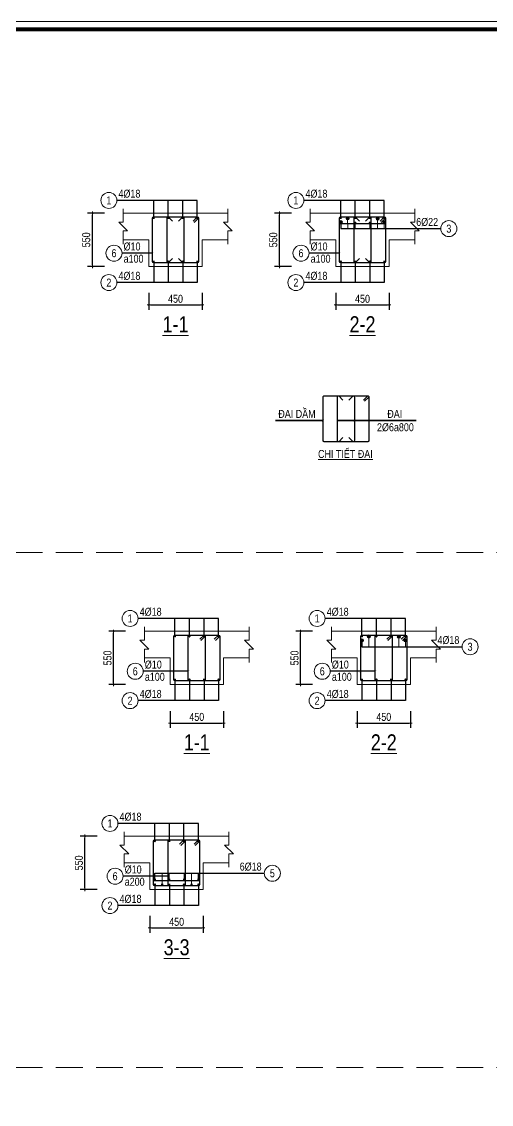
# Model space of a CAD drawing. Header units: millimetres. Extents: x 397144 to 10081729, y 99180 to 1327802.
# Drawn here: x 5045668 to 5054463, y 701197 to 721490 of the extents above; entities that cross this region are included whole.
import ezdxf
from ezdxf.enums import TextEntityAlignment as Align

# ---------------------------------------------------------------- set-up
doc = ezdxf.new("R2010")
doc.units = ezdxf.units.MM
doc.header["$PDSIZE"] = -10
doc.linetypes.add('HIDDEN', pattern=[0.375, 0.25, -0.125])
doc.layers.get('0').update_dxf_attribs({"linetype": 'CONTINUOUS'})
doc.layers.get('Defpoints').update_dxf_attribs({"color": 12, "linetype": 'CONTINUOUS'})
for name, color, linetype, lineweight in [('kata_dim', 8, 'CONTINUOUS', 13), ('kata_net khuat', 9, 'HIDDEN', 5), ('kata_net manh', 8, 'CONTINUOUS', 5), ('kata_net thay', 4, 'CONTINUOUS', 20), ('kata_text', 7, 'CONTINUOUS', 20), ('kata_thep chu', 1, 'CONTINUOUS', 35), ('kata_thep dai', 220, 'CONTINUOUS', 25)]:
    doc.layers.add(name, color=color, linetype=linetype, lineweight=lineweight)
doc.styles.add('kata_text', font='arial.ttf', dxfattribs={"width": 0.8})
doc.styles.add('Star-HelCon', font='VHELVCN_0.TTF')
doc.dimstyles.new('kata_dim_30', dxfattribs={"dimscale": 60, "dimtxt": 2.5, "dimasz": 0.5, "dimexe": 1.5, "dimexo": 2.5, "dimtad": 1, "dimdec": 0, "dimlfac": 0.5, "dimzin": 0, "dimdsep": 46, "dimtxsty": 'kata_text', "dimblk": 'kata_block_ArchTick', "dimcen": 0.09, "dimdle": 1.2, "dimclrd": 8, "dimclre": 8, "dimclrt": 3, "dimadec": 0, "dimazin": 0, "dimtfac": 1, "dimtdec": 0, "dimtix": 1, "dimtofl": 0, "dimtmove": 0, "dimatfit": 3, "dimfxl": 3.75, "dimfxlon": 1, "dimtolj": 1, "dimtzin": 0, "dimarcsym": 0})
doc.dimstyles.new('kata_dim_70', dxfattribs={"dimscale": 70, "dimtxt": 2.15, "dimasz": 0.5, "dimexe": 1, "dimexo": 2, "dimtad": 1, "dimdec": 0, "dimrnd": 5, "dimzin": 0, "dimdsep": 46, "dimtxsty": 'Star-HelCon', "dimblk": 'kata_block_ArchTick', "dimcen": 0.09, "dimdle": 1.2, "dimclrd": 8, "dimclre": 8, "dimclrt": 3, "dimadec": 0, "dimazin": 0, "dimtfac": 1, "dimtdec": 0, "dimtix": 1, "dimtmove": 2, "dimatfit": 3, "dimfxl": 3.75, "dimfxlon": 1, "dimtolj": 1, "dimtzin": 0, "dimarcsym": 0})

# ---------------------------------------------------------------- blocks, each defined once
blk = doc.blocks.new('kata_block_ArchTick')
at = {"color": 8}
blk.add_line((1, 0), (-1, 0), dxfattribs=at)
at = {"color": 8, "const_width": 0.15}
blk.add_lwpolyline([(-0.5, -0.5), (0.5, 0.5)], dxfattribs=at)
blk = doc.blocks.new('*D289')
at = {"layer": 'Defpoints', "color": 0, "transparency": 16777216}
for p in [(5051551, 716901), (5052551, 716901), (5052551, 716181)]:
    blk.add_point(p, dxfattribs=at)
at = {"layer": 'kata_dim', "color": 8, "lineweight": -2, "transparency": 16777216}
for p, q in [((5051551, 716406), (5051551, 716091)), ((5052551, 716406), (5052551, 716091)), ((5051581, 716181), (5052521, 716181))]:
    blk.add_line(p, q, dxfattribs=at)
at = {"layer": 'kata_dim', "color": 8, "lineweight": -2, "transparency": 16777216, "xscale": 30, "yscale": 30, "zscale": 30, "rotation": 180}
blk.add_blockref('kata_block_ArchTick', (5051551, 716181), dxfattribs=at)
at = {"layer": 'kata_dim', "color": 8, "lineweight": -2, "transparency": 16777216, "xscale": 30, "yscale": 30, "zscale": 30}
blk.add_blockref('kata_block_ArchTick', (5052551, 716181), dxfattribs=at)
at = {"layer": 'kata_dim', "color": 3, "transparency": 16777216, "insert": (5052051, 716295), "char_height": 150, "attachment_point": 5, "style": 'kata_text'}
blk.add_mtext('\\A1;\\A1;450', dxfattribs=at)
blk = doc.blocks.new('kata_block_TD')
at = {"color": 6, "linetype": 'ByBlock', "lineweight": -2, "style": 'kata_text', "width": 0.8}
blk.add_attdef('SECTDET2', text='', height=5, dxfattribs=at).set_placement((0, 7.97), align=Align.CENTER)
at = {"color": 0, "linetype": 'ByBlock', "lineweight": -2, "style": 'kata_text', "width": 0.8}
blk.add_attdef('SECTDET1', text='', height=5, dxfattribs=at).set_placement((0, 1.47), align=Align.CENTER)
at = {"color": 3, "lineweight": 25, "style": 'kata_text', "width": 0.8}
blk.add_attdef('SSCALE', text='', height=2.5, dxfattribs=at).set_placement((0, -4), align=Align.CENTER)
blk = doc.blocks.new('kata_block_THEP')
at = {"layer": 'kata_thep chu', "color": 0}
for p, q in [((-0.5, 0), (0.5, 0)), ((-0.35, 0.35), (0.35, -0.35)), ((0.35, 0.35), (-0.35, -0.35)), ((0, 0.5), (0, -0.5))]:
    blk.add_line(p, q, dxfattribs=at)
at = {"layer": 'kata_thep chu', "color": 0, "const_width": 0.0833}
blk.add_lwpolyline([(-0.5, 0, 1), (0.5, 0, 1), (-0.5, 0, 1)], format="xyb", dxfattribs=at)
blk = doc.blocks.new('*U12')
blk.add_circle((-2.5, 0), 2.5)
at = {"layer": 'kata_text', "color": 7, "style": 'kata_text', "width": 0.8}
blk.add_attdef('SH2', text='', height=2.5, dxfattribs=at).set_placement((-2.5, 0), align=Align.MIDDLE)
at = {"layer": 'kata_text', "color": 3, "style": 'kata_text', "width": 0.8}
blk.add_attdef('DK1', (0.5, 0.85), '', height=2.5, dxfattribs=at)
blk = doc.blocks.new('*U11')
blk.add_circle((2.5, 0), 2.5)
at = {"layer": 'kata_text', "color": 3, "style": 'kata_text', "width": 0.8}
blk.add_attdef('DK2', text='', height=2.5, dxfattribs=at).set_placement((-0.85, 0.85), align=Align.RIGHT)
at = {"layer": 'kata_text', "color": 7, "style": 'kata_text', "width": 0.8}
blk.add_attdef('SH3', text='', height=2.5, dxfattribs=at).set_placement((2.5, 0), align=Align.MIDDLE)
blk = doc.blocks.new('*U13')
blk.add_circle((-2.5, 0), 2.5)
at = {"layer": 'kata_text', "color": 7, "style": 'kata_text', "width": 0.8}
blk.add_attdef('SH2', text='', height=2.5, dxfattribs=at).set_placement((-2.5, 0), align=Align.MIDDLE)
at = {"layer": 'kata_text', "color": 3, "style": 'kata_text', "width": 0.8}
for tag, p in [('DK1', (0.5, 0.85)), ('KC1', (0.5, -2.97))]:
    blk.add_attdef(tag, p, '', height=2.5, dxfattribs=at)
blk = doc.blocks.new('*D292')
at = {"layer": 'Defpoints', "color": 0, "transparency": 16777216}
for p in [(5050494, 717901), (5051710, 717901), (5051710, 716901)]:
    blk.add_point(p, dxfattribs=at)
at = {"layer": 'kata_dim', "color": 8, "lineweight": -2, "transparency": 16777216}
for p, q in [((5050719, 717901), (5050404, 717901)), ((5050494, 716931), (5050494, 717871)), ((5050719, 716901), (5050404, 716901))]:
    blk.add_line(p, q, dxfattribs=at)
at = {"layer": 'kata_dim', "color": 8, "lineweight": -2, "transparency": 16777216, "xscale": 30, "yscale": 30, "zscale": 30}
for p, rotation in [((5050494, 717901), 90), ((5050494, 716901), 270)]:
    blk.add_blockref('kata_block_ArchTick', p, dxfattribs=dict(at, rotation=rotation))
at = {"layer": 'kata_dim', "color": 3, "transparency": 16777216, "insert": (5050380, 717401), "char_height": 150, "attachment_point": 5, "rotation": 90, "style": 'kata_text'}
blk.add_mtext('\\A1;550', dxfattribs=at)
blk = doc.blocks.new('*D293')
at = {"layer": 'Defpoints', "color": 0, "transparency": 16777216}
for p in [(5048049, 716901), (5049049, 716901), (5049049, 716181)]:
    blk.add_point(p, dxfattribs=at)
at = {"layer": 'kata_dim', "color": 8, "lineweight": -2, "transparency": 16777216}
for p, q in [((5048049, 716406), (5048049, 716091)), ((5049049, 716406), (5049049, 716091)), ((5048079, 716181), (5049019, 716181))]:
    blk.add_line(p, q, dxfattribs=at)
at = {"layer": 'kata_dim', "color": 8, "lineweight": -2, "transparency": 16777216, "xscale": 30, "yscale": 30, "zscale": 30, "rotation": 180}
blk.add_blockref('kata_block_ArchTick', (5048049, 716181), dxfattribs=at)
at = {"layer": 'kata_dim', "color": 8, "lineweight": -2, "transparency": 16777216, "xscale": 30, "yscale": 30, "zscale": 30}
blk.add_blockref('kata_block_ArchTick', (5049049, 716181), dxfattribs=at)
at = {"layer": 'kata_dim', "color": 3, "transparency": 16777216, "insert": (5048549, 716295), "char_height": 150, "attachment_point": 5, "style": 'kata_text'}
blk.add_mtext('\\A1;\\A1;450', dxfattribs=at)
blk = doc.blocks.new('*D294')
at = {"layer": 'Defpoints', "color": 0, "transparency": 16777216}
for p in [(5046992, 717901), (5048208, 717901), (5048208, 716901)]:
    blk.add_point(p, dxfattribs=at)
at = {"layer": 'kata_dim', "color": 8, "lineweight": -2, "transparency": 16777216}
for p, q in [((5047217, 717901), (5046902, 717901)), ((5046992, 716931), (5046992, 717871)), ((5047217, 716901), (5046902, 716901))]:
    blk.add_line(p, q, dxfattribs=at)
at = {"layer": 'kata_dim', "color": 8, "lineweight": -2, "transparency": 16777216, "xscale": 30, "yscale": 30, "zscale": 30}
for p, rotation in [((5046992, 717901), 90), ((5046992, 716901), 270)]:
    blk.add_blockref('kata_block_ArchTick', p, dxfattribs=dict(at, rotation=rotation))
at = {"layer": 'kata_dim', "color": 3, "transparency": 16777216, "insert": (5046878, 717401), "char_height": 150, "attachment_point": 5, "rotation": 90, "style": 'kata_text'}
blk.add_mtext('\\A1;550', dxfattribs=at)
blk = doc.blocks.new('*D328')
at = {"layer": 'Defpoints', "color": 0, "transparency": 16777216}
for p in [(5051949, 709064), (5052949, 709064), (5052949, 708344)]:
    blk.add_point(p, dxfattribs=at)
at = {"layer": 'kata_dim', "color": 8, "lineweight": -2, "transparency": 16777216}
for p, q in [((5051949, 708569), (5051949, 708254)), ((5052949, 708569), (5052949, 708254)), ((5051979, 708344), (5052919, 708344))]:
    blk.add_line(p, q, dxfattribs=at)
at = {"layer": 'kata_dim', "color": 8, "lineweight": -2, "transparency": 16777216, "xscale": 30, "yscale": 30, "zscale": 30, "rotation": 180}
blk.add_blockref('kata_block_ArchTick', (5051949, 708344), dxfattribs=at)
at = {"layer": 'kata_dim', "color": 8, "lineweight": -2, "transparency": 16777216, "xscale": 30, "yscale": 30, "zscale": 30}
blk.add_blockref('kata_block_ArchTick', (5052949, 708344), dxfattribs=at)
at = {"layer": 'kata_dim', "color": 3, "transparency": 16777216, "insert": (5052449, 708458), "char_height": 150, "attachment_point": 5, "style": 'kata_text'}
blk.add_mtext('\\A1;\\A1;450', dxfattribs=at)
blk = doc.blocks.new('*D329')
at = {"layer": 'Defpoints', "color": 0, "transparency": 16777216}
for p in [(5048070, 705223), (5049070, 705223), (5049070, 704503)]:
    blk.add_point(p, dxfattribs=at)
at = {"layer": 'kata_dim', "color": 8, "lineweight": -2, "transparency": 16777216}
for p, q in [((5048070, 704728), (5048070, 704413)), ((5049070, 704728), (5049070, 704413)), ((5048100, 704503), (5049040, 704503))]:
    blk.add_line(p, q, dxfattribs=at)
at = {"layer": 'kata_dim', "color": 8, "lineweight": -2, "transparency": 16777216, "xscale": 30, "yscale": 30, "zscale": 30, "rotation": 180}
blk.add_blockref('kata_block_ArchTick', (5048070, 704503), dxfattribs=at)
at = {"layer": 'kata_dim', "color": 8, "lineweight": -2, "transparency": 16777216, "xscale": 30, "yscale": 30, "zscale": 30}
blk.add_blockref('kata_block_ArchTick', (5049070, 704503), dxfattribs=at)
at = {"layer": 'kata_dim', "color": 3, "transparency": 16777216, "insert": (5048570, 704617), "char_height": 150, "attachment_point": 5, "style": 'kata_text'}
blk.add_mtext('\\A1;\\A1;450', dxfattribs=at)
blk = doc.blocks.new('*D330')
at = {"layer": 'Defpoints', "color": 0, "transparency": 16777216}
for p in [(5046854, 706223), (5048070, 706223), (5048070, 705223)]:
    blk.add_point(p, dxfattribs=at)
at = {"layer": 'kata_dim', "color": 8, "lineweight": -2, "transparency": 16777216}
for p, q in [((5047079, 706223), (5046764, 706223)), ((5046854, 705253), (5046854, 706193)), ((5047079, 705223), (5046764, 705223))]:
    blk.add_line(p, q, dxfattribs=at)
at = {"layer": 'kata_dim', "color": 8, "lineweight": -2, "transparency": 16777216, "xscale": 30, "yscale": 30, "zscale": 30}
for p, rotation in [((5046854, 706223), 90), ((5046854, 705223), 270)]:
    blk.add_blockref('kata_block_ArchTick', p, dxfattribs=dict(at, rotation=rotation))
at = {"layer": 'kata_dim', "color": 3, "transparency": 16777216, "insert": (5046740, 705723), "char_height": 150, "attachment_point": 5, "rotation": 90, "style": 'kata_text'}
blk.add_mtext('\\A1;550', dxfattribs=at)
blk = doc.blocks.new('*D331')
at = {"layer": 'Defpoints', "color": 0, "transparency": 16777216}
for p in [(5050892, 710064), (5052108, 710064), (5052108, 709064)]:
    blk.add_point(p, dxfattribs=at)
at = {"layer": 'kata_dim', "color": 8, "lineweight": -2, "transparency": 16777216}
for p, q in [((5051117, 710064), (5050802, 710064)), ((5050892, 709094), (5050892, 710034)), ((5051117, 709064), (5050802, 709064))]:
    blk.add_line(p, q, dxfattribs=at)
at = {"layer": 'kata_dim', "color": 8, "lineweight": -2, "transparency": 16777216, "xscale": 30, "yscale": 30, "zscale": 30}
for p, rotation in [((5050892, 710064), 90), ((5050892, 709064), 270)]:
    blk.add_blockref('kata_block_ArchTick', p, dxfattribs=dict(at, rotation=rotation))
at = {"layer": 'kata_dim', "color": 3, "transparency": 16777216, "insert": (5050778, 709564), "char_height": 150, "attachment_point": 5, "rotation": 90, "style": 'kata_text'}
blk.add_mtext('\\A1;550', dxfattribs=at)
blk = doc.blocks.new('*D332')
at = {"layer": 'Defpoints', "color": 0, "transparency": 16777216}
for p in [(5048447, 709064), (5049447, 709064), (5049447, 708344)]:
    blk.add_point(p, dxfattribs=at)
at = {"layer": 'kata_dim', "color": 8, "lineweight": -2, "transparency": 16777216}
for p, q in [((5048447, 708569), (5048447, 708254)), ((5049447, 708569), (5049447, 708254)), ((5048477, 708344), (5049417, 708344))]:
    blk.add_line(p, q, dxfattribs=at)
at = {"layer": 'kata_dim', "color": 8, "lineweight": -2, "transparency": 16777216, "xscale": 30, "yscale": 30, "zscale": 30, "rotation": 180}
blk.add_blockref('kata_block_ArchTick', (5048447, 708344), dxfattribs=at)
at = {"layer": 'kata_dim', "color": 8, "lineweight": -2, "transparency": 16777216, "xscale": 30, "yscale": 30, "zscale": 30}
blk.add_blockref('kata_block_ArchTick', (5049447, 708344), dxfattribs=at)
at = {"layer": 'kata_dim', "color": 3, "transparency": 16777216, "insert": (5048947, 708458), "char_height": 150, "attachment_point": 5, "style": 'kata_text'}
blk.add_mtext('\\A1;\\A1;450', dxfattribs=at)
blk = doc.blocks.new('*D333')
at = {"layer": 'Defpoints', "color": 0, "transparency": 16777216}
for p in [(5047390, 710064), (5048606, 710064), (5048606, 709064)]:
    blk.add_point(p, dxfattribs=at)
at = {"layer": 'kata_dim', "color": 8, "lineweight": -2, "transparency": 16777216}
for p, q in [((5047615, 710064), (5047300, 710064)), ((5047390, 709094), (5047390, 710034)), ((5047615, 709064), (5047300, 709064))]:
    blk.add_line(p, q, dxfattribs=at)
at = {"layer": 'kata_dim', "color": 8, "lineweight": -2, "transparency": 16777216, "xscale": 30, "yscale": 30, "zscale": 30}
for p, rotation in [((5047390, 710064), 90), ((5047390, 709064), 270)]:
    blk.add_blockref('kata_block_ArchTick', p, dxfattribs=dict(at, rotation=rotation))
at = {"layer": 'kata_dim', "color": 3, "transparency": 16777216, "insert": (5047276, 709564), "char_height": 150, "attachment_point": 5, "rotation": 90, "style": 'kata_text'}
blk.add_mtext('\\A1;550', dxfattribs=at)
blk = doc.blocks.new('CHG_XX_Khung ten')
blk.add_lwpolyline([(15, 579), (826, 579), (826, 15), (15, 15)], close=True)
at = {"color": 4, "linetype": 'Continuous', "const_width": 1}
blk.add_lwpolyline([(17, 577), (824, 577), (824, 17), (17, 17)], close=True, dxfattribs=at)
blk = doc.blocks.new('ct dai')
at = {"layer": 'kata_thep dai'}
for points in [[(3878223, -233111), (3878303, -233031, -0.414214), (3878325, -233053), (3878325, -233869, -0.414214), (3878303, -233891), (3877487, -233891, -0.414214), (3877465, -233869), (3877465, -233053, -0.414214), (3877487, -233031), (3878303, -233031, -0.414214), (3878325, -233053), (3878245, -233133)], [(3877839, -233811), (3877759, -233891), (3877759, -233891, -0.414214), (3877737, -233869), (3877737, -233053, -0.414214), (3877759, -233031), (3877759, -233031), (3877839, -233111)], [(3878031, -233031), (3878031, -233031, -0.414214), (3878053, -233053), (3878053, -233869, -0.414214), (3878031, -233891), (3878031, -233891), (3877951, -233811)], [(3877951, -233111), (3878031, -233031), (3878031, -233031, -0.414214), (3878053, -233053), (3878053, -233053)]]:
    blk.add_lwpolyline(points, format="xyb", dxfattribs=at)
at = {"layer": 'kata_text', "color": 3, "style": 'kata_text', "width": 0.8}
for s, p in [('ĐAI DẦM', (3876628, -233444)), ('ĐAI', (3878669, -233444)), ('2%%C6a800', (3878476, -233694))]:
    blk.add_text(s, height=150, dxfattribs=at).set_placement(p)
at = {"layer": 'kata_text', "style": 'kata_text', "width": 0.8}
blk.add_text('%%UCHI TIẾT ĐAI', height=150, dxfattribs=at).set_placement((3877372, -234195))
at = {"layer": 'kata_net manh'}
for points in [[(3877465, -233494), (3876577, -233494)], [(3877737, -233494), (3878896, -233494)], [(3878053, -233494), (3879212, -233494)]]:
    blk.add_leader(points, dimstyle='kata_dim_70', override={"dimasz": 0.5, "dimldrblk": 'ArchTick'}, dxfattribs=at)

msp = doc.modelspace()

# ---------------------------------------------------------------- linework, layer by layer
at = {"layer": 'kata_dim'}
for points in [[(5047569.05195, 717317.26083), (5047569.05195, 717567.26083), (5047652.38529, 717567.26083), (5047485.71862, 717733.9275), (5047569.05195, 717733.9275), (5047569.05195, 717983.9275)], [(5049529.05195, 717317.26083), (5049529.05195, 717567.26083), (5049612.38529, 717567.26083), (5049445.71862, 717733.9275), (5049529.05195, 717733.9275), (5049529.05195, 717983.9275)], [(5051071.14244, 717317.26083), (5051071.14244, 717567.26083), (5051154.47578, 717567.26083), (5050987.80911, 717733.9275), (5051071.14244, 717733.9275), (5051071.14244, 717983.9275)], [(5053031.14244, 717317.26083), (5053031.14244, 717567.26083), (5053114.47578, 717567.26083), (5052947.80911, 717733.9275), (5053031.14244, 717733.9275), (5053031.14244, 717983.9275)], [(5047966.67213, 709480.61064), (5047966.67213, 709730.61064), (5048050.00546, 709730.61064), (5047883.3388, 709897.27731), (5047966.67213, 709897.27731), (5047966.67213, 710147.27731)], [(5049926.67213, 709480.61064), (5049926.67213, 709730.61064), (5050010.00546, 709730.61064), (5049843.3388, 709897.27731), (5049926.67213, 709897.27731), (5049926.67213, 710147.27731)], [(5051468.76262, 709480.61064), (5051468.76262, 709730.61064), (5051552.09595, 709730.61064), (5051385.42928, 709897.27731), (5051468.76262, 709897.27731), (5051468.76262, 710147.27731)], [(5053428.76262, 709480.61064), (5053428.76262, 709730.61064), (5053512.09595, 709730.61064), (5053345.42928, 709897.27731), (5053428.76262, 709897.27731), (5053428.76262, 710147.27731)], [(5047589.83452, 705639.82373), (5047589.83452, 705889.82373), (5047673.16785, 705889.82373), (5047506.50119, 706056.4904), (5047589.83452, 706056.4904), (5047589.83452, 706306.4904)], [(5049549.83452, 705639.82373), (5049549.83452, 705889.82373), (5049633.16785, 705889.82373), (5049466.50119, 706056.4904), (5049549.83452, 706056.4904), (5049549.83452, 706306.4904)]]:
    msp.add_lwpolyline(points, dxfattribs=at)
at = {"layer": 'kata_net manh'}
for p, q in [((5051772.39629, 717773.97938), (5051773.21367, 717610.59417)), ((5051643.14244, 717700.59417), (5051643.14244, 717610.59417)), ((5052334.06417, 717769.36802), (5052334.06417, 717610.59417)), ((5052459.14244, 717700.59417), (5052459.14244, 717610.59417)), ((5052040.76262, 709863.94397), (5052040.76262, 709773.94397)), ((5052170.01647, 709937.32919), (5052170.83384, 709773.94397)), ((5052731.68434, 709932.71783), (5052731.68434, 709773.94397)), ((5052856.76262, 709863.94397), (5052856.76262, 709773.94397)), ((5048298.82702, 705315.15706), (5048298.82702, 705527.55134)), ((5048431.22823, 705409.6817), (5048431.22823, 705527.55134)), ((5048709.90206, 705408.6637), (5048709.90206, 705526.53334)), ((5048849.13652, 705315.15706), (5048849.13652, 705527.55134))]:
    msp.add_line(p, q, dxfattribs=at)
for centre in [(5051772.06217, 717803.97752), (5052334.06417, 717799.36802), (5051643.14244, 717730.59417), (5052459.14244, 717730.59417), (5052040.76262, 709893.94397), (5052169.68234, 709967.32733), (5052731.68434, 709962.71783), (5052856.76262, 709893.94397)]:
    msp.add_circle(centre, 30, dxfattribs=at)
at = {"layer": 'kata_net thay'}
for p, q in [((5047569.05195, 717900.59417), (5049529.05195, 717900.59417)), ((5051071.14244, 717900.59417), (5053031.14244, 717900.59417)), ((5047966.67213, 710063.94397), (5049926.67213, 710063.94397)), ((5051468.76262, 710063.94397), (5053428.76262, 710063.94397)), ((5047589.83452, 706223.15706), (5049549.83452, 706223.15706))]:
    msp.add_line(p, q, dxfattribs=at)
for points in [[(5047569.05195, 717400.59417), (5048049.05195, 717400.59417), (5048049.05195, 716900.59417), (5049049.05195, 716900.59417), (5049049.05195, 717400.59417), (5049529.05195, 717400.59417)], [(5051071.14244, 717400.59417), (5051551.14244, 717400.59417), (5051551.14244, 716900.59417), (5052551.14244, 716900.59417), (5052551.14244, 717400.59417), (5053031.14244, 717400.59417)], [(5047966.67213, 709563.94397), (5048446.67213, 709563.94397), (5048446.67213, 709063.94397), (5049446.67213, 709063.94397), (5049446.67213, 709563.94397), (5049926.67213, 709563.94397)], [(5051468.76262, 709563.94397), (5051948.76262, 709563.94397), (5051948.76262, 709063.94397), (5052948.76262, 709063.94397), (5052948.76262, 709563.94397), (5053428.76262, 709563.94397)], [(5047589.83452, 705723.15706), (5048069.83452, 705723.15706), (5048069.83452, 705223.15706), (5049069.83452, 705223.15706), (5049069.83452, 705723.15706), (5049549.83452, 705723.15706)]]:
    msp.add_lwpolyline(points, dxfattribs=at)
at = {"layer": 'kata_thep dai'}
msp.add_line((5048139.83452, 705391.11192), (5048999.83452, 705391.11192), dxfattribs=at)
for points in [[(5048877.05195, 717750.59417), (5048957.05195, 717830.59417, -0.414213562), (5048979.05195, 717808.59417), (5048979.05195, 716992.59417, -0.414213562), (5048957.05195, 716970.59417), (5048141.05195, 716970.59417, -0.414213562), (5048119.05195, 716992.59417), (5048119.05195, 717808.59417, -0.414213562), (5048141.05195, 717830.59417), (5048957.05195, 717830.59417, -0.414213562), (5048979.05195, 717808.59417), (5048899.05195, 717728.59417)], [(5048493.05195, 717050.59417), (5048413.05195, 716970.59417), (5048413.05195, 716970.59417, -0.414213562), (5048391.05195, 716992.59417), (5048391.05195, 717808.59417, -0.414213562), (5048413.05195, 717830.59417), (5048413.05195, 717830.59417), (5048493.05195, 717750.59417)], [(5048685.05195, 717830.59417), (5048685.05195, 717830.59417, -0.414213562), (5048707.05195, 717808.59417), (5048707.05195, 716992.59417, -0.414213562), (5048685.05195, 716970.59417), (5048685.05195, 716970.59417), (5048605.05195, 717050.59417)], [(5048605.05195, 717750.59417), (5048685.05195, 717830.59417), (5048685.05195, 717830.59417, -0.414213562), (5048707.05195, 717808.59417), (5048707.05195, 717808.59417)], [(5052379.14244, 717750.59417), (5052459.14244, 717830.59417, -0.414213562), (5052481.14244, 717808.59417), (5052481.14244, 716992.59417, -0.414213562), (5052459.14244, 716970.59417), (5051643.14244, 716970.59417, -0.414213562), (5051621.14244, 716992.59417), (5051621.14244, 717808.59417, -0.414213562), (5051643.14244, 717830.59417), (5052459.14244, 717830.59417, -0.414213562), (5052481.14244, 717808.59417), (5052401.14244, 717728.59417)], [(5051995.14244, 717050.59417), (5051915.14244, 716970.59417), (5051915.14244, 716970.59417, -0.414213562), (5051893.14244, 716992.59417), (5051893.14244, 717808.59417, -0.414213562), (5051915.14244, 717830.59417), (5051915.14244, 717830.59417), (5051995.14244, 717750.59417)], [(5052187.14244, 717830.59417), (5052187.14244, 717830.59417, -0.414213562), (5052209.14244, 717808.59417), (5052209.14244, 716992.59417, -0.414213562), (5052187.14244, 716970.59417), (5052187.14244, 716970.59417), (5052107.14244, 717050.59417)], [(5052107.14244, 717750.59417), (5052187.14244, 717830.59417), (5052187.14244, 717830.59417, -0.414213562), (5052209.14244, 717808.59417), (5052209.14244, 717808.59417)], [(5049274.67213, 709913.94397), (5049354.67213, 709993.94397, -0.414213562), (5049376.67213, 709971.94397), (5049376.67213, 709155.94397, -0.414213562), (5049354.67213, 709133.94397), (5048538.67213, 709133.94397, -0.414213562), (5048516.67213, 709155.94397), (5048516.67213, 709971.94397, -0.414213562), (5048538.67213, 709993.94397), (5049354.67213, 709993.94397, -0.414213562), (5049376.67213, 709971.94397), (5049296.67213, 709891.94397)], [(5049002.67213, 709913.94397), (5049082.67213, 709993.94397, -0.414213562), (5049104.67213, 709971.94397), (5049104.67213, 709155.94397, -0.414213562), (5049082.67213, 709133.94397), (5048810.67213, 709133.94397, -0.414213562), (5048788.67213, 709155.94397), (5048788.67213, 709971.94397, -0.414213562), (5048810.67213, 709993.94397), (5049082.67213, 709993.94397, -0.414213562), (5049104.67213, 709971.94397), (5049024.67213, 709891.94397)], [(5052776.76262, 709913.94397), (5052856.76262, 709993.94397, -0.414213562), (5052878.76262, 709971.94397), (5052878.76262, 709155.94397, -0.414213562), (5052856.76262, 709133.94397), (5052040.76262, 709133.94397, -0.414213562), (5052018.76262, 709155.94397), (5052018.76262, 709971.94397, -0.414213562), (5052040.76262, 709993.94397), (5052856.76262, 709993.94397, -0.414213562), (5052878.76262, 709971.94397), (5052798.76262, 709891.94397)], [(5052504.76262, 709913.94397), (5052584.76262, 709993.94397, -0.414213562), (5052606.76262, 709971.94397), (5052606.76262, 709155.94397, -0.414213562), (5052584.76262, 709133.94397), (5052312.76262, 709133.94397, -0.414213562), (5052290.76262, 709155.94397), (5052290.76262, 709971.94397, -0.414213562), (5052312.76262, 709993.94397), (5052584.76262, 709993.94397, -0.414213562), (5052606.76262, 709971.94397), (5052526.76262, 709891.94397)], [(5048897.83452, 706073.15706), (5048977.83452, 706153.15706, -0.414213562), (5048999.83452, 706131.15706), (5048999.83452, 705315.15706, -0.414213562), (5048977.83452, 705293.15706), (5048161.83452, 705293.15706, -0.414213562), (5048139.83452, 705315.15706), (5048139.83452, 706131.15706, -0.414213562), (5048161.83452, 706153.15706), (5048977.83452, 706153.15706, -0.414213562), (5048999.83452, 706131.15706), (5048919.83452, 706051.15706)], [(5048625.83452, 706073.15706), (5048705.83452, 706153.15706, -0.414213562), (5048727.83452, 706131.15706), (5048727.83452, 705315.15706, -0.414213562), (5048705.83452, 705293.15706), (5048433.83452, 705293.15706, -0.414213562), (5048411.83452, 705315.15706), (5048411.83452, 706131.15706, -0.414213562), (5048433.83452, 706153.15706), (5048705.83452, 706153.15706, -0.414213562), (5048727.83452, 706131.15706), (5048647.83452, 706051.15706)]]:
    msp.add_lwpolyline(points, format="xyb", dxfattribs=at)

# ---------------------------------------------------------------- block references
at = {"layer": 'kata_net manh', "xscale": 60, "yscale": 60, "zscale": 60}
for name, p, values in [('*U12', (5047451.05195, 718140.59417), {'SH2': '1', 'DK1': '4%%C18'}), ('*U12', (5050953.14244, 718140.59417), {'SH2': '1', 'DK1': '4%%C18'}), ('*U11', (5053517.5252, 717610.59417), {'SH3': '3', 'DK2': '6%%C22'}), ('*U13', (5047547.05195, 717150.59417), {'SH2': '6', 'DK1': '%%C10', 'KC1': 'a100'}), ('*U13', (5051049.14244, 717150.59417), {'SH2': '6', 'DK1': '%%C10', 'KC1': 'a100'}), ('*U12', (5047451.05195, 716600.59417), {'SH2': '2', 'DK1': '4%%C18'}), ('*U12', (5050953.14244, 716600.59417), {'SH2': '2', 'DK1': '4%%C18'}), ('*U12', (5047848.67213, 710303.94397), {'SH2': '1', 'DK1': '4%%C18'}), ('*U12', (5051350.76262, 710303.94397), {'SH2': '1', 'DK1': '4%%C18'}), ('*U11', (5053915.14537, 709773.94397), {'SH3': '3', 'DK2': '4%%C18'}), ('*U13', (5047944.67213, 709313.94397), {'SH2': '6', 'DK1': '%%C10', 'KC1': 'a100'}), ('*U13', (5051446.76262, 709313.94397), {'SH2': '6', 'DK1': '%%C10', 'KC1': 'a100'}), ('*U12', (5047848.67213, 708763.94397), {'SH2': '2', 'DK1': '4%%C18'}), ('*U12', (5051350.76262, 708763.94397), {'SH2': '2', 'DK1': '4%%C18'}), ('*U12', (5047471.83452, 706463.15706), {'SH2': '1', 'DK1': '4%%C18'}), ('*U13', (5047567.83452, 705473.15706), {'SH2': '6', 'DK1': '%%C10', 'KC1': 'a200'}), ('*U11', (5050212.25583, 705527.55134), {'SH3': '5', 'DK2': '6%%C18'}), ('*U12', (5047471.83452, 704923.15706), {'SH2': '2', 'DK1': '4%%C18'})]:
    msp.add_blockref(name, p, dxfattribs=at).add_auto_attribs(values)
at = {"layer": 'kata_text'}
ref = msp.add_blockref('kata_block_TD', (5048549.05195, 715580.59417), dxfattribs=dict(at, xscale=60, yscale=60, zscale=60))
ref.add_attrib('SECTDET1', '%%u1-1', dxfattribs={"layer": '0', "color": 0, "linetype": 'ByBlock', "lineweight": -2, "height": 300, "style": 'kata_text', "width": 0.8}).set_placement((5048549.05195, 715668.83314), align=Align.CENTER)
ref = msp.add_blockref('kata_block_TD', (5052051.14244, 715580.59417), dxfattribs=dict(at, xscale=60, yscale=60, zscale=60))
ref.add_attrib('SECTDET1', '%%u2-2', dxfattribs={"layer": '0', "color": 0, "linetype": 'ByBlock', "lineweight": -2, "height": 300, "style": 'kata_text', "width": 0.8}).set_placement((5052051.14244, 715668.83314), align=Align.CENTER)
ref = msp.add_blockref('kata_block_TD', (5048946.67213, 707743.94397), dxfattribs=dict(at, xscale=60, yscale=60, zscale=60))
ref.add_attrib('SECTDET1', '%%u1-1', dxfattribs={"layer": '0', "color": 0, "linetype": 'ByBlock', "lineweight": -2, "height": 300, "style": 'kata_text', "width": 0.8}).set_placement((5048946.67213, 707832.18294), align=Align.CENTER)
ref = msp.add_blockref('kata_block_TD', (5052448.76262, 707743.94397), dxfattribs=dict(at, xscale=60, yscale=60, zscale=60))
ref.add_attrib('SECTDET1', '%%u2-2', dxfattribs={"layer": '0', "color": 0, "linetype": 'ByBlock', "lineweight": -2, "height": 300, "style": 'kata_text', "width": 0.8}).set_placement((5052448.76262, 707832.18294), align=Align.CENTER)
ref = msp.add_blockref('kata_block_TD', (5048569.83452, 703903.15706), dxfattribs=dict(at, xscale=60, yscale=60, zscale=60))
ref.add_attrib('SECTDET1', '%%u3-3', dxfattribs={"layer": '0', "color": 0, "linetype": 'ByBlock', "lineweight": -2, "height": 300, "style": 'kata_text', "width": 0.8}).set_placement((5048569.83452, 703991.39604), align=Align.CENTER)
at = {"layer": 'kata_thep chu'}
for p, xscale, yscale, zscale in [((5048141.05195, 717808.59417), 28, 28, 28), ((5048413.05195, 717808.59417), 28, 28, 28), ((5048685.05195, 717808.59417), 28, 28, 28), ((5048957.05195, 717808.59417), 28, 28, 28), ((5051643.14244, 717808.59417), 28, 28, 28), ((5051772.06217, 717803.97752), 40, 40, 40), ((5051915.14244, 717808.59417), 28, 28, 28), ((5052187.14244, 717808.59417), 28, 28, 28), ((5052334.06417, 717799.36802), 40, 40, 40), ((5052459.14244, 717808.59417), 28, 28, 28), ((5051643.14244, 717730.59417), 40, 40, 40), ((5052459.14244, 717730.59417), 40, 40, 40), ((5048141.05195, 716992.59417), 32, 32, 32), ((5048413.05195, 716992.59417), 32, 32, 32), ((5048685.05195, 716992.59417), 32, 32, 32), ((5048957.05195, 716992.59417), 32, 32, 32), ((5051643.14244, 716992.59417), 32, 32, 32), ((5051915.14244, 716992.59417), 32, 32, 32), ((5052187.14244, 716992.59417), 32, 32, 32), ((5052459.14244, 716992.59417), 32, 32, 32), ((5048538.67213, 709971.94397), 28, 28, 28), ((5048810.67213, 709971.94397), 28, 28, 28), ((5049082.67213, 709971.94397), 28, 28, 28), ((5049354.67213, 709971.94397), 28, 28, 28), ((5052040.76262, 709893.94397), 40, 40, 40), ((5052040.76262, 709971.94397), 28, 28, 28), ((5052169.68234, 709967.32733), 40, 40, 40), ((5052312.76262, 709971.94397), 28, 28, 28), ((5052584.76262, 709971.94397), 28, 28, 28), ((5052731.68434, 709962.71783), 40, 40, 40), ((5052856.76262, 709893.94397), 40, 40, 40), ((5052856.76262, 709971.94397), 28, 28, 28), ((5048538.67213, 709155.94397), 32, 32, 32), ((5048810.67213, 709155.94397), 32, 32, 32), ((5049082.67213, 709155.94397), 32, 32, 32), ((5049354.67213, 709155.94397), 32, 32, 32), ((5052040.76262, 709155.94397), 32, 32, 32), ((5052312.76262, 709155.94397), 32, 32, 32), ((5052584.76262, 709155.94397), 32, 32, 32), ((5052856.76262, 709155.94397), 32, 32, 32), ((5048161.83452, 706131.15706), 28, 28, 28), ((5048433.83452, 706131.15706), 28, 28, 28), ((5048705.83452, 706131.15706), 28, 28, 28), ((5048977.83452, 706131.15706), 28, 28, 28), ((5048161.83452, 705409.27756), 32, 32, 32), ((5048431.22823, 705409.6817), 32, 32, 32), ((5048709.90206, 705408.6637), 32, 32, 32), ((5048977.83452, 705409.27756), 32, 32, 32), ((5048161.83452, 705315.15706), 32, 32, 32), ((5048298.82702, 705315.15706), 32, 32, 32), ((5048433.83452, 705315.15706), 32, 32, 32), ((5048705.83452, 705315.15706), 32, 32, 32), ((5048849.13652, 705315.15706), 32, 32, 32), ((5048977.83452, 705315.15706), 32, 32, 32)]:
    msp.add_blockref('kata_block_THEP', p, dxfattribs=dict(at, xscale=xscale, yscale=yscale, zscale=zscale))
msp.add_blockref('ct dai', (1173846.0888, 947507.47689), dxfattribs=at)

# ---------------------------------------------------------------- dimensions: what is measured, and where the dimension line sits
at = {"layer": 'kata_dim'}
for base, p1, p2, picture, middle in [((5046992.23135, 717900.59417), (5048208.23135, 716900.59417), (5048208.23135, 717900.59417), '*D294', (5046878.1454, 717400.59417)), ((5050494.32184, 717900.59417), (5051710.32184, 716900.59417), (5051710.32184, 717900.59417), '*D292', (5050380.23589, 717400.59417)), ((5047389.85153, 710063.94397), (5048605.85153, 709063.94397), (5048605.85153, 710063.94397), '*D333', (5047275.76558, 709563.94397)), ((5050891.94202, 710063.94397), (5052107.94202, 709063.94397), (5052107.94202, 710063.94397), '*D331', (5050777.85607, 709563.94397)), ((5046853.83452, 706223.15706), (5048069.83452, 705223.15706), (5048069.83452, 706223.15706), '*D330', (5046739.74857, 705723.15706))]:
    dim = msp.add_linear_dim(base=base, p1=p1, p2=p2, angle=270, text='550', dimstyle='kata_dim_30', dxfattribs=at)
    dim.commit()
    dim.dimension.update_dxf_attribs({"geometry": picture, "text_midpoint": middle})
for base, p1, p2, picture, middle in [((5049049.05195, 716180.59417), (5048049.05195, 716900.59417), (5049049.05195, 716900.59417), '*D293', (5048549.05195, 716294.68012)), ((5052551.14244, 716180.59417), (5051551.14244, 716900.59417), (5052551.14244, 716900.59417), '*D289', (5052051.14244, 716294.68012)), ((5049446.67213, 708343.94397), (5048446.67213, 709063.94397), (5049446.67213, 709063.94397), '*D332', (5048946.67213, 708458.02992)), ((5052948.76262, 708343.94397), (5051948.76262, 709063.94397), (5052948.76262, 709063.94397), '*D328', (5052448.76262, 708458.02992)), ((5049069.83452, 704503.15706), (5048069.83452, 705223.15706), (5049069.83452, 705223.15706), '*D329', (5048569.83452, 704617.24301))]:
    dim = msp.add_linear_dim(base=base, p1=p1, p2=p2, text='\\A1;450', dimstyle='kata_dim_30', dxfattribs=at)
    dim.commit()
    dim.dimension.update_dxf_attribs({"geometry": picture, "text_midpoint": middle})

# ---------------------------------------------------------------- leaders
at = {"layer": 'kata_net manh'}
for points in [[(5048141.05195, 717808.59417), (5048141.05195, 718140.59417), (5047451.05195, 718140.59417)], [(5048413.05195, 717808.59417), (5048413.05195, 718140.59417), (5047451.05195, 718140.59417)], [(5048685.05195, 717808.59417), (5048685.05195, 718140.59417), (5047451.05195, 718140.59417)], [(5048957.05195, 717808.59417), (5048957.05195, 718140.59417), (5047451.05195, 718140.59417)], [(5051643.14244, 717808.59417), (5051643.14244, 718140.59417), (5050953.14244, 718140.59417)], [(5051915.14244, 717808.59417), (5051915.14244, 718140.59417), (5050953.14244, 718140.59417)], [(5052187.14244, 717808.59417), (5052187.14244, 718140.59417), (5050953.14244, 718140.59417)], [(5052459.14244, 717808.59417), (5052459.14244, 718140.59417), (5050953.14244, 718140.59417)], [(5051643.14244, 717730.59417), (5051643.14244, 717610.59417), (5053517.5252, 717610.59417)], [(5048119.05195, 717150.59417), (5047547.05195, 717150.59417)], [(5051621.14244, 717150.59417), (5051049.14244, 717150.59417)], [(5048141.05195, 716992.59417), (5048141.05195, 716600.59417), (5047451.05195, 716600.59417)], [(5048413.05195, 716992.59417), (5048413.05195, 716600.59417), (5047451.05195, 716600.59417)], [(5048685.05195, 716992.59417), (5048685.05195, 716600.59417), (5047451.05195, 716600.59417)], [(5048957.05195, 716992.59417), (5048957.05195, 716600.59417), (5047451.05195, 716600.59417)], [(5051643.14244, 716992.59417), (5051643.14244, 716600.59417), (5050953.14244, 716600.59417)], [(5051915.14244, 716992.59417), (5051915.14244, 716600.59417), (5050953.14244, 716600.59417)], [(5052187.14244, 716992.59417), (5052187.14244, 716600.59417), (5050953.14244, 716600.59417)], [(5052459.14244, 716992.59417), (5052459.14244, 716600.59417), (5050953.14244, 716600.59417)], [(5048538.67213, 709971.94397), (5048538.67213, 710303.94397), (5047848.67213, 710303.94397)], [(5048810.67213, 709971.94397), (5048810.67213, 710303.94397), (5047848.67213, 710303.94397)], [(5049082.67213, 709971.94397), (5049082.67213, 710303.94397), (5047848.67213, 710303.94397)], [(5049354.67213, 709971.94397), (5049354.67213, 710303.94397), (5047848.67213, 710303.94397)], [(5052040.76262, 709971.94397), (5052040.76262, 710303.94397), (5051350.76262, 710303.94397)], [(5052312.76262, 709971.94397), (5052312.76262, 710303.94397), (5051350.76262, 710303.94397)], [(5052584.76262, 709971.94397), (5052584.76262, 710303.94397), (5051350.76262, 710303.94397)], [(5052856.76262, 709971.94397), (5052856.76262, 710303.94397), (5051350.76262, 710303.94397)], [(5052040.76262, 709893.94397), (5052040.76262, 709773.94397), (5053915.14537, 709773.94397)], [(5048516.67213, 709313.94397), (5047944.67213, 709313.94397)], [(5048788.67213, 709313.94397), (5048216.67213, 709313.94397)], [(5052018.76262, 709313.94397), (5051446.76262, 709313.94397)], [(5052290.76262, 709313.94397), (5051718.76262, 709313.94397)], [(5048538.67213, 709155.94397), (5048538.67213, 708763.94397), (5047848.67213, 708763.94397)], [(5048810.67213, 709155.94397), (5048810.67213, 708763.94397), (5047848.67213, 708763.94397)], [(5049082.67213, 709155.94397), (5049082.67213, 708763.94397), (5047848.67213, 708763.94397)], [(5049354.67213, 709155.94397), (5049354.67213, 708763.94397), (5047848.67213, 708763.94397)], [(5052040.76262, 709155.94397), (5052040.76262, 708763.94397), (5051350.76262, 708763.94397)], [(5052312.76262, 709155.94397), (5052312.76262, 708763.94397), (5051350.76262, 708763.94397)], [(5052584.76262, 709155.94397), (5052584.76262, 708763.94397), (5051350.76262, 708763.94397)], [(5052856.76262, 709155.94397), (5052856.76262, 708763.94397), (5051350.76262, 708763.94397)], [(5048161.83452, 706131.15706), (5048161.83452, 706463.15706), (5047471.83452, 706463.15706)], [(5048433.83452, 706131.15706), (5048433.83452, 706463.15706), (5047471.83452, 706463.15706)], [(5048705.83452, 706131.15706), (5048705.83452, 706463.15706), (5047471.83452, 706463.15706)], [(5048977.83452, 706131.15706), (5048977.83452, 706463.15706), (5047471.83452, 706463.15706)], [(5048139.83452, 705473.15706), (5047567.83452, 705473.15706)], [(5048411.83452, 705473.15706), (5047839.83452, 705473.15706)], [(5048161.83452, 705409.27756), (5048161.83452, 705527.55134), (5050212.25583, 705527.55134)], [(5048977.83452, 705409.27756), (5048977.83452, 705527.55134), (5049667.83452, 705527.55134)], [(5048161.83452, 705315.15706), (5048161.83452, 704923.15706), (5047471.83452, 704923.15706)], [(5048433.83452, 705315.15706), (5048433.83452, 704923.15706), (5047471.83452, 704923.15706)], [(5048705.83452, 705315.15706), (5048705.83452, 704923.15706), (5047471.83452, 704923.15706)], [(5048977.83452, 705315.15706), (5048977.83452, 704923.15706), (5047471.83452, 704923.15706)]]:
    msp.add_leader(points, dimstyle='kata_dim_70', override={"dimasz": 0.5, "dimldrblk": 'ArchTick'}, dxfattribs=at)

# ---------------------------------------------------------------- next in the draw order: block references
at = {"layer": 'kata_net thay', "xscale": 72.589395827735, "yscale": 72.589395827735, "zscale": 72.589395827735}
msp.add_blockref('CHG_XX_Khung ten', (5028576.73207, 679461.165), dxfattribs=at)

# ---------------------------------------------------------------- next in the draw order: linework, layer by layer
at = {"layer": 'kata_net khuat', "ltscale": 2000}
for p, q in [((5029810.75179, 711537.93044), (5078445.647, 711537.93044)), ((5029810.75179, 701887.99844), (5078445.647, 701887.99844))]:
    msp.add_line(p, q, dxfattribs=at)
at = {"layer": 'kata_net manh'}
for p, q in [((5051915.35834, 717707.77408), (5051915.35834, 717610.59417)), ((5052187.35834, 717707.77408), (5052187.35834, 717610.59417))]:
    msp.add_line(p, q, dxfattribs=at)
at = {"layer": 'kata_thep dai'}
msp.add_line((5051621.14244, 717706.45347), (5052481.14244, 717706.45347), dxfattribs=at)

# ---------------------------------------------------------------- next in the draw order: block references
at = {"layer": 'kata_thep chu', "xscale": 28, "yscale": 28, "zscale": 28}
for p in [(5051915.14244, 717721.77242), (5052187.14244, 717721.77242)]:
    msp.add_blockref('kata_block_THEP', p, dxfattribs=at)

doc.saveas('drawing.dxf')
